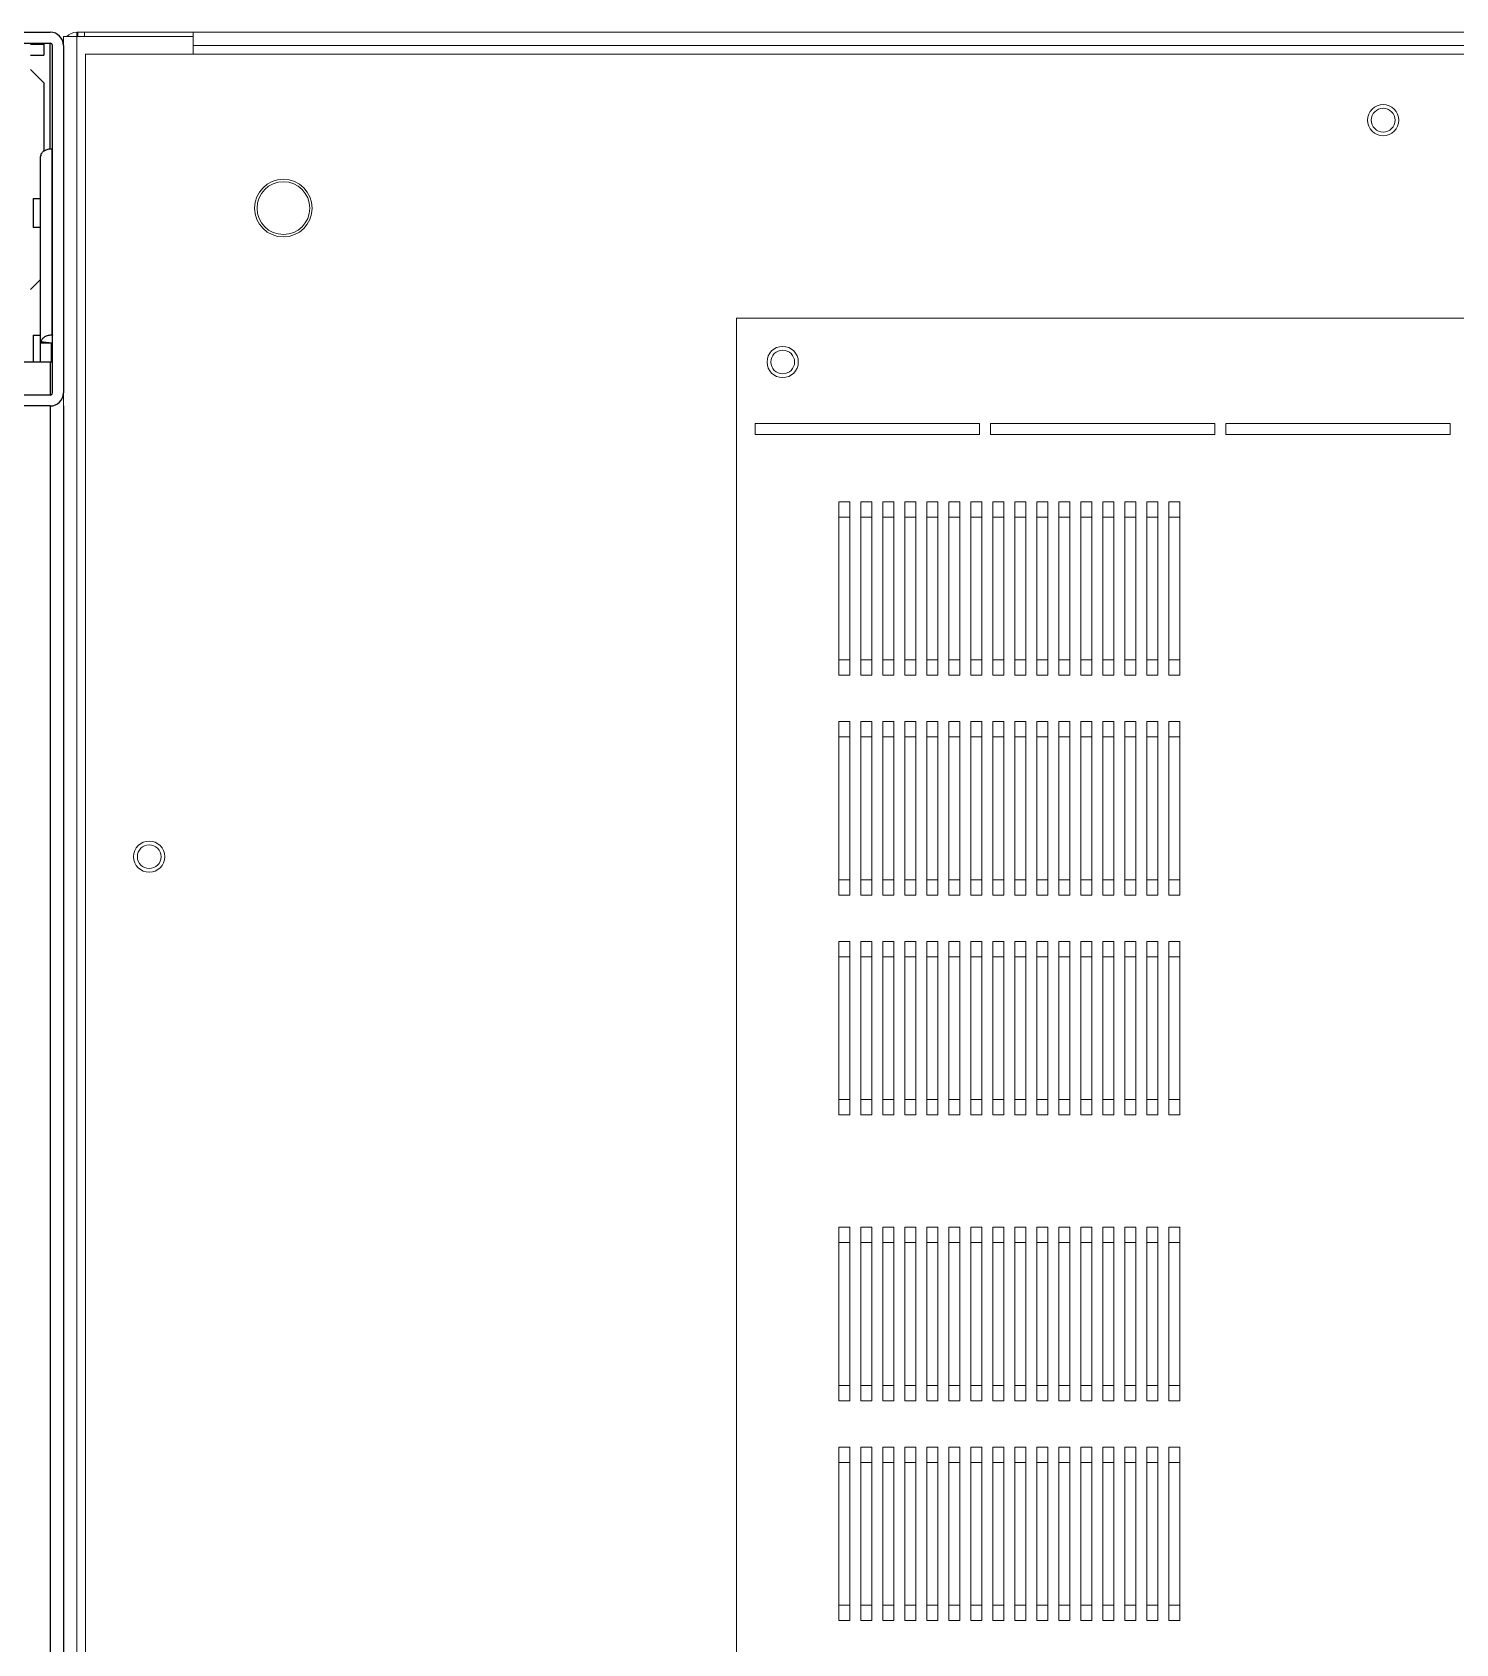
# Model space of a CAD drawing. Extents: x 758840 to 1108724, y -102573 to 143521.
# Drawn here: x 876494.9 to 876818.5, y 71476 to 71842.5 of the extents above; entities that cross this region are included whole.
import ezdxf

# ---------------------------------------------------------------- set-up
doc = ezdxf.new("R2010")
doc.units = 0
doc.header["$LTSCALE"] = 1000
doc.header["$MEASUREMENT"] = 0
doc.layers.add('02电气-设备', color=255, linetype='Continuous')

# ---------------------------------------------------------------- blocks, each defined once
blk = doc.blocks.new('联络柜')
at = {"linetype": 'Continuous', "lineweight": 25}
for p, q in [((1170.5, 1200), (1194, 1200)), ((1170.5, 1197.5), (1194, 1197.5)), ((1189.5, 1197.3), (1192.5, 1197.3)), ((1189.5, 1194.8), (1192.5, 1194.8)), ((1192.5, 1197.3), (1192.5, 1194.8)), ((1194, 1173.49), (1194, 1197.5)), ((1194.5, 1118), (1194.5, 1197)), ((1197, 1197), (1197, 1118)), ((1189.5, 1191.5), (1192.5, 1188.5)), ((1192.5, 1188.5), (1192.5, 1172.91)), ((1194.4, 1131.11), (1194.4, 1173.54)), ((1191.8, 1171.7), (1191.82, 1171.91)), ((1191.8, 1129.27), (1191.8, 1171.7)), ((1190.1, 1162.2), (1191.8, 1162.2)), ((1190.1, 1162.2), (1190.1, 1155.6)), ((1191.8, 1155.6), (1190.1, 1155.6)), ((1191.8, 1143.8), (1189.5, 1141.5)), ((1190.1, 1131.09), (1191.8, 1131.09)), ((1190.1, 1131.09), (1190.1, 1125)), ((1191.82, 1129.48), (1191.8, 1129.27)), ((1194.3, 1129.27), (1191.8, 1129.27)), ((1191.8, 1125), (1191.8, 1129.27)), ((1194.3, 1129.28), (1191.82, 1129.48)), ((1194.3, 1129.28), (1191.83, 1129.57)), ((1194.3, 1129.28), (1194.3, 1129.27)), ((1194.3, 1125), (1194.3, 1129.27)), ((1194, 1125), (1167.5, 1125)), ((1194.5, 1125), (1194, 1125)), ((1194, 1125), (1194, 1117.5)), ((1194, 1117.5), (1167.5, 1117.5)), ((1194, 1115), (1167.5, 1115)), ((1194, 1115), (1194, 85)), ((1197, 1115), (1197, 82))]:
    blk.add_line(p, q, dxfattribs=at)
for centre, radius, start, end in [((1194, 1197), 3, 360, 90), ((1194, 1197), 0.5, 360, 90), ((1193.14, 1171.69), 1.34, 166.8384, 170.7536), ((1193.14, 1129.27), 1.34, 166.8384, 170.7536), ((1194.35, 1129.27), 0.0515, 166.8384, 170.7536), ((1194, 1118), 0.5, 270, 360), ((1194, 1118), 3, 270, 360)]:
    blk.add_arc(centre, radius, start, end, dxfattribs=at)
for points in [[(1191.83, 1172), (1191.92, 1172.21), (1192.08, 1172.63), (1192.69, 1173.13), (1193.48, 1173.47), (1194.09, 1173.51), (1194.4, 1173.54)], [(1194.4, 1131.11), (1194.09, 1131.09), (1193.48, 1131.04), (1192.69, 1130.7), (1192.08, 1130.2), (1191.92, 1129.78), (1191.83, 1129.57)]]:
    blk.add_open_spline(points, degree=3, dxfattribs=at)
for points in [[(1194.4, 1173.54), (1194.41, 1173.54), (1194.44, 1173.54), (1194.47, 1173.56), (1194.5, 1173.58), (1194.5, 1173.6), (1194.5, 1173.61)], [(1194.4, 1129.34), (1194.39, 1129.34), (1194.36, 1129.34), (1194.33, 1129.33), (1194.31, 1129.31), (1194.3, 1129.29), (1194.3, 1129.28)], [(1194.5, 1131.18), (1194.5, 1131.17), (1194.5, 1131.15), (1194.47, 1131.13), (1194.44, 1131.11), (1194.41, 1131.11), (1194.4, 1131.11)]]:
    blk.add_open_spline(points, degree=3, knots=[0, 0, 0, 0, 0.25, 0.5, 0.75, 1, 1, 1, 1], dxfattribs=at)
blk = doc.blocks.new('低压总进线柜')
at = {"linetype": 'Continuous', "lineweight": 15}
for p, q in [((1194, 1189.8), (1194, 1)), ((1197, 1), (1197, 1189.8)), ((1192, 717.5), (1192, 5)), ((1044, 430.5), (1044, 65)), ((945.75, 361.24), (943.25, 361.24)), ((943.25, 357.74), (943.25, 361.24)), ((945.75, 357.74), (945.75, 361.24)), ((950.75, 361.24), (948.25, 361.24)), ((948.25, 357.74), (948.25, 361.24)), ((950.75, 357.74), (950.75, 361.24)), ((955.75, 361.24), (953.25, 361.24)), ((953.25, 357.74), (953.25, 361.24)), ((955.75, 357.74), (955.75, 361.24)), ((960.75, 361.24), (958.25, 361.24)), ((958.25, 357.74), (958.25, 361.24)), ((960.75, 357.74), (960.75, 361.24)), ((965.75, 361.24), (963.25, 361.24)), ((963.25, 357.74), (963.25, 361.24)), ((965.75, 357.74), (965.75, 361.24)), ((970.75, 361.24), (968.25, 361.24)), ((968.25, 357.74), (968.25, 361.24)), ((970.75, 357.74), (970.75, 361.24)), ((975.75, 361.24), (973.25, 361.24)), ((973.25, 357.74), (973.25, 361.24)), ((975.75, 357.74), (975.75, 361.24)), ((980.75, 361.24), (978.25, 361.24)), ((978.25, 357.74), (978.25, 361.24)), ((980.75, 357.74), (980.75, 361.24)), ((985.75, 361.24), (983.25, 361.24)), ((983.25, 357.74), (983.25, 361.24)), ((985.75, 357.74), (985.75, 361.24)), ((990.75, 361.24), (988.25, 361.24)), ((988.25, 357.74), (988.25, 361.24)), ((990.75, 357.74), (990.75, 361.24)), ((995.75, 361.24), (993.25, 361.24)), ((993.25, 357.74), (993.25, 361.24)), ((995.75, 357.74), (995.75, 361.24)), ((1000.75, 361.24), (998.25, 361.24)), ((998.25, 357.74), (998.25, 361.24)), ((1000.75, 357.74), (1000.75, 361.24)), ((1005.75, 361.24), (1003.25, 361.24)), ((1003.25, 357.74), (1003.25, 361.24)), ((1005.75, 357.74), (1005.75, 361.24)), ((1010.75, 361.24), (1008.25, 361.24)), ((1008.25, 357.74), (1008.25, 361.24)), ((1010.75, 357.74), (1010.75, 361.24)), ((1015.75, 361.24), (1013.25, 361.24)), ((1013.25, 357.74), (1013.25, 361.24)), ((1015.75, 357.74), (1015.75, 361.24)), ((1020.75, 361.24), (1018.25, 361.24)), ((1018.25, 357.74), (1018.25, 361.24)), ((1020.75, 357.74), (1020.75, 361.24)), ((945.75, 357.74), (943.25, 357.74)), ((943.25, 325.26), (943.25, 357.74)), ((945.75, 325.26), (945.75, 357.74)), ((950.75, 357.74), (948.25, 357.74)), ((948.25, 325.26), (948.25, 357.74)), ((950.75, 325.26), (950.75, 357.74)), ((955.75, 357.74), (953.25, 357.74)), ((953.25, 325.26), (953.25, 357.74)), ((955.75, 325.26), (955.75, 357.74)), ((960.75, 357.74), (958.25, 357.74)), ((958.25, 325.26), (958.25, 357.74)), ((960.75, 325.26), (960.75, 357.74)), ((965.75, 357.74), (963.25, 357.74)), ((963.25, 325.26), (963.25, 357.74)), ((965.75, 325.26), (965.75, 357.74)), ((970.75, 357.74), (968.25, 357.74)), ((968.25, 325.26), (968.25, 357.74)), ((970.75, 325.26), (970.75, 357.74)), ((975.75, 357.74), (973.25, 357.74)), ((973.25, 325.26), (973.25, 357.74)), ((975.75, 325.26), (975.75, 357.74)), ((980.75, 357.74), (978.25, 357.74)), ((978.25, 325.26), (978.25, 357.74)), ((980.75, 325.26), (980.75, 357.74)), ((985.75, 357.74), (983.25, 357.74)), ((983.25, 325.26), (983.25, 357.74)), ((985.75, 325.26), (985.75, 357.74)), ((990.75, 357.74), (988.25, 357.74)), ((988.25, 325.26), (988.25, 357.74)), ((990.75, 325.26), (990.75, 357.74)), ((995.75, 357.74), (993.25, 357.74)), ((993.25, 325.26), (993.25, 357.74)), ((995.75, 325.26), (995.75, 357.74)), ((1000.75, 357.74), (998.25, 357.74)), ((998.25, 325.26), (998.25, 357.74)), ((1000.75, 325.26), (1000.75, 357.74)), ((1005.75, 357.74), (1003.25, 357.74)), ((1003.25, 325.26), (1003.25, 357.74)), ((1005.75, 325.26), (1005.75, 357.74)), ((1010.75, 357.74), (1008.25, 357.74)), ((1008.25, 325.26), (1008.25, 357.74)), ((1010.75, 325.26), (1010.75, 357.74)), ((1015.75, 357.74), (1013.25, 357.74)), ((1013.25, 325.26), (1013.25, 357.74)), ((1015.75, 325.26), (1015.75, 357.74)), ((1020.75, 357.74), (1018.25, 357.74)), ((1018.25, 325.26), (1018.25, 357.74)), ((1020.75, 325.26), (1020.75, 357.74)), ((945.75, 325.26), (943.25, 325.26)), ((943.25, 321.76), (943.25, 325.26)), ((945.75, 321.76), (945.75, 325.26)), ((950.75, 325.26), (948.25, 325.26)), ((948.25, 321.76), (948.25, 325.26)), ((950.75, 321.76), (950.75, 325.26)), ((955.75, 325.26), (953.25, 325.26)), ((953.25, 321.76), (953.25, 325.26)), ((955.75, 321.76), (955.75, 325.26)), ((960.75, 325.26), (958.25, 325.26)), ((958.25, 321.76), (958.25, 325.26)), ((960.75, 321.76), (960.75, 325.26)), ((965.75, 325.26), (963.25, 325.26)), ((963.25, 321.76), (963.25, 325.26)), ((965.75, 321.76), (965.75, 325.26)), ((970.75, 325.26), (968.25, 325.26)), ((968.25, 321.76), (968.25, 325.26)), ((970.75, 321.76), (970.75, 325.26)), ((975.75, 325.26), (973.25, 325.26)), ((973.25, 321.76), (973.25, 325.26)), ((975.75, 321.76), (975.75, 325.26)), ((980.75, 325.26), (978.25, 325.26)), ((978.25, 321.76), (978.25, 325.26)), ((980.75, 321.76), (980.75, 325.26)), ((985.75, 325.26), (983.25, 325.26)), ((983.25, 321.76), (983.25, 325.26)), ((985.75, 321.76), (985.75, 325.26)), ((990.75, 325.26), (988.25, 325.26)), ((988.25, 321.76), (988.25, 325.26)), ((990.75, 321.76), (990.75, 325.26)), ((995.75, 325.26), (993.25, 325.26)), ((993.25, 321.76), (993.25, 325.26)), ((995.75, 321.76), (995.75, 325.26)), ((1000.75, 325.26), (998.25, 325.26)), ((998.25, 321.76), (998.25, 325.26)), ((1000.75, 321.76), (1000.75, 325.26)), ((1005.75, 325.26), (1003.25, 325.26)), ((1003.25, 321.76), (1003.25, 325.26)), ((1005.75, 321.76), (1005.75, 325.26)), ((1010.75, 325.26), (1008.25, 325.26)), ((1008.25, 321.76), (1008.25, 325.26)), ((1010.75, 321.76), (1010.75, 325.26)), ((1015.75, 325.26), (1013.25, 325.26)), ((1013.25, 321.76), (1013.25, 325.26)), ((1015.75, 321.76), (1015.75, 325.26)), ((1020.75, 325.26), (1018.25, 325.26)), ((1018.25, 321.76), (1018.25, 325.26)), ((1020.75, 321.76), (1020.75, 325.26)), ((943.25, 321.76), (945.75, 321.76)), ((948.25, 321.76), (950.75, 321.76)), ((953.25, 321.76), (955.75, 321.76)), ((958.25, 321.76), (960.75, 321.76)), ((963.25, 321.76), (965.75, 321.76)), ((968.25, 321.76), (970.75, 321.76)), ((973.25, 321.76), (975.75, 321.76)), ((978.25, 321.76), (980.75, 321.76)), ((983.25, 321.76), (985.75, 321.76)), ((988.25, 321.76), (990.75, 321.76)), ((993.25, 321.76), (995.75, 321.76)), ((998.25, 321.76), (1000.75, 321.76)), ((1003.25, 321.76), (1005.75, 321.76)), ((1008.25, 321.76), (1010.75, 321.76)), ((1013.25, 321.76), (1015.75, 321.76)), ((1018.25, 321.76), (1020.75, 321.76)), ((945.75, 311.24), (943.25, 311.24)), ((943.25, 307.74), (943.25, 311.24)), ((945.75, 307.74), (945.75, 311.24)), ((950.75, 311.24), (948.25, 311.24)), ((948.25, 307.74), (948.25, 311.24)), ((950.75, 307.74), (950.75, 311.24)), ((955.75, 311.24), (953.25, 311.24)), ((953.25, 307.74), (953.25, 311.24)), ((955.75, 307.74), (955.75, 311.24)), ((960.75, 311.24), (958.25, 311.24)), ((958.25, 307.74), (958.25, 311.24)), ((960.75, 307.74), (960.75, 311.24)), ((965.75, 311.24), (963.25, 311.24)), ((963.25, 307.74), (963.25, 311.24)), ((965.75, 307.74), (965.75, 311.24)), ((970.75, 311.24), (968.25, 311.24)), ((968.25, 307.74), (968.25, 311.24)), ((970.75, 307.74), (970.75, 311.24)), ((975.75, 311.24), (973.25, 311.24)), ((973.25, 307.74), (973.25, 311.24)), ((975.75, 307.74), (975.75, 311.24)), ((980.75, 311.24), (978.25, 311.24)), ((978.25, 307.74), (978.25, 311.24)), ((980.75, 307.74), (980.75, 311.24)), ((985.75, 311.24), (983.25, 311.24)), ((983.25, 307.74), (983.25, 311.24)), ((985.75, 307.74), (985.75, 311.24)), ((990.75, 311.24), (988.25, 311.24)), ((988.25, 307.74), (988.25, 311.24)), ((990.75, 307.74), (990.75, 311.24)), ((995.75, 311.24), (993.25, 311.24)), ((993.25, 307.74), (993.25, 311.24)), ((995.75, 307.74), (995.75, 311.24)), ((1000.75, 311.24), (998.25, 311.24)), ((998.25, 307.74), (998.25, 311.24)), ((1000.75, 307.74), (1000.75, 311.24)), ((1005.75, 311.24), (1003.25, 311.24)), ((1003.25, 307.74), (1003.25, 311.24)), ((1005.75, 307.74), (1005.75, 311.24)), ((1010.75, 311.24), (1008.25, 311.24)), ((1008.25, 307.74), (1008.25, 311.24)), ((1010.75, 307.74), (1010.75, 311.24)), ((1015.75, 311.24), (1013.25, 311.24)), ((1013.25, 307.74), (1013.25, 311.24)), ((1015.75, 307.74), (1015.75, 311.24)), ((1020.75, 311.24), (1018.25, 311.24)), ((1018.25, 307.74), (1018.25, 311.24)), ((1020.75, 307.74), (1020.75, 311.24)), ((945.75, 307.74), (943.25, 307.74)), ((943.25, 275.26), (943.25, 307.74)), ((945.75, 275.26), (945.75, 307.74)), ((950.75, 307.74), (948.25, 307.74)), ((948.25, 275.26), (948.25, 307.74)), ((950.75, 275.26), (950.75, 307.74)), ((955.75, 307.74), (953.25, 307.74)), ((953.25, 275.26), (953.25, 307.74)), ((955.75, 275.26), (955.75, 307.74)), ((960.75, 307.74), (958.25, 307.74)), ((958.25, 275.26), (958.25, 307.74)), ((960.75, 275.26), (960.75, 307.74)), ((965.75, 307.74), (963.25, 307.74)), ((963.25, 275.26), (963.25, 307.74)), ((965.75, 275.26), (965.75, 307.74)), ((970.75, 307.74), (968.25, 307.74)), ((968.25, 275.26), (968.25, 307.74)), ((970.75, 275.26), (970.75, 307.74)), ((975.75, 307.74), (973.25, 307.74)), ((973.25, 275.26), (973.25, 307.74)), ((975.75, 275.26), (975.75, 307.74)), ((980.75, 307.74), (978.25, 307.74)), ((978.25, 275.26), (978.25, 307.74)), ((980.75, 275.26), (980.75, 307.74)), ((985.75, 307.74), (983.25, 307.74)), ((983.25, 275.26), (983.25, 307.74)), ((985.75, 275.26), (985.75, 307.74)), ((990.75, 307.74), (988.25, 307.74)), ((988.25, 275.26), (988.25, 307.74)), ((990.75, 275.26), (990.75, 307.74)), ((995.75, 307.74), (993.25, 307.74)), ((993.25, 275.26), (993.25, 307.74)), ((995.75, 275.26), (995.75, 307.74)), ((1000.75, 307.74), (998.25, 307.74)), ((998.25, 275.26), (998.25, 307.74)), ((1000.75, 275.26), (1000.75, 307.74)), ((1005.75, 307.74), (1003.25, 307.74)), ((1003.25, 275.26), (1003.25, 307.74)), ((1005.75, 275.26), (1005.75, 307.74)), ((1010.75, 307.74), (1008.25, 307.74)), ((1008.25, 275.26), (1008.25, 307.74)), ((1010.75, 275.26), (1010.75, 307.74)), ((1015.75, 307.74), (1013.25, 307.74)), ((1013.25, 275.26), (1013.25, 307.74)), ((1015.75, 275.26), (1015.75, 307.74)), ((1020.75, 307.74), (1018.25, 307.74)), ((1018.25, 275.26), (1018.25, 307.74)), ((1020.75, 275.26), (1020.75, 307.74)), ((945.75, 275.26), (943.25, 275.26)), ((943.25, 271.76), (943.25, 275.26)), ((945.75, 271.76), (945.75, 275.26)), ((950.75, 275.26), (948.25, 275.26)), ((948.25, 271.76), (948.25, 275.26)), ((950.75, 271.76), (950.75, 275.26)), ((955.75, 275.26), (953.25, 275.26)), ((953.25, 271.76), (953.25, 275.26)), ((955.75, 271.76), (955.75, 275.26)), ((960.75, 275.26), (958.25, 275.26)), ((958.25, 271.76), (958.25, 275.26)), ((960.75, 271.76), (960.75, 275.26)), ((965.75, 275.26), (963.25, 275.26)), ((963.25, 271.76), (963.25, 275.26)), ((965.75, 271.76), (965.75, 275.26)), ((970.75, 275.26), (968.25, 275.26)), ((968.25, 271.76), (968.25, 275.26)), ((970.75, 271.76), (970.75, 275.26)), ((975.75, 275.26), (973.25, 275.26)), ((973.25, 271.76), (973.25, 275.26)), ((975.75, 271.76), (975.75, 275.26)), ((980.75, 275.26), (978.25, 275.26)), ((978.25, 271.76), (978.25, 275.26)), ((980.75, 271.76), (980.75, 275.26)), ((985.75, 275.26), (983.25, 275.26)), ((983.25, 271.76), (983.25, 275.26)), ((985.75, 271.76), (985.75, 275.26)), ((990.75, 275.26), (988.25, 275.26)), ((988.25, 271.76), (988.25, 275.26)), ((990.75, 271.76), (990.75, 275.26)), ((995.75, 275.26), (993.25, 275.26)), ((993.25, 271.76), (993.25, 275.26)), ((995.75, 271.76), (995.75, 275.26)), ((1000.75, 275.26), (998.25, 275.26)), ((998.25, 271.76), (998.25, 275.26)), ((1000.75, 271.76), (1000.75, 275.26)), ((1005.75, 275.26), (1003.25, 275.26)), ((1003.25, 271.76), (1003.25, 275.26)), ((1005.75, 271.76), (1005.75, 275.26)), ((1010.75, 275.26), (1008.25, 275.26)), ((1008.25, 271.76), (1008.25, 275.26)), ((1010.75, 271.76), (1010.75, 275.26)), ((1015.75, 275.26), (1013.25, 275.26)), ((1013.25, 271.76), (1013.25, 275.26)), ((1015.75, 271.76), (1015.75, 275.26)), ((1020.75, 275.26), (1018.25, 275.26)), ((1018.25, 271.76), (1018.25, 275.26)), ((1020.75, 271.76), (1020.75, 275.26)), ((943.25, 271.76), (945.75, 271.76)), ((948.25, 271.76), (950.75, 271.76)), ((953.25, 271.76), (955.75, 271.76)), ((958.25, 271.76), (960.75, 271.76)), ((963.25, 271.76), (965.75, 271.76)), ((968.25, 271.76), (970.75, 271.76)), ((973.25, 271.76), (975.75, 271.76)), ((978.25, 271.76), (980.75, 271.76)), ((983.25, 271.76), (985.75, 271.76)), ((988.25, 271.76), (990.75, 271.76)), ((993.25, 271.76), (995.75, 271.76)), ((998.25, 271.76), (1000.75, 271.76)), ((1003.25, 271.76), (1005.75, 271.76)), ((1008.25, 271.76), (1010.75, 271.76)), ((1013.25, 271.76), (1015.75, 271.76)), ((1018.25, 271.76), (1020.75, 271.76)), ((943.25, 242.74), (943.25, 246.24)), ((945.75, 246.24), (943.25, 246.24)), ((945.75, 242.74), (945.75, 246.24)), ((948.25, 242.74), (948.25, 246.24)), ((950.75, 246.24), (948.25, 246.24)), ((950.75, 242.74), (950.75, 246.24)), ((953.25, 242.74), (953.25, 246.24)), ((955.75, 246.24), (953.25, 246.24)), ((955.75, 242.74), (955.75, 246.24)), ((958.25, 242.74), (958.25, 246.24)), ((960.75, 246.24), (958.25, 246.24)), ((960.75, 242.74), (960.75, 246.24)), ((963.25, 242.74), (963.25, 246.24)), ((965.75, 246.24), (963.25, 246.24)), ((965.75, 242.74), (965.75, 246.24)), ((968.25, 242.74), (968.25, 246.24)), ((970.75, 246.24), (968.25, 246.24)), ((970.75, 242.74), (970.75, 246.24)), ((973.25, 242.74), (973.25, 246.24)), ((975.75, 246.24), (973.25, 246.24)), ((975.75, 242.74), (975.75, 246.24)), ((978.25, 242.74), (978.25, 246.24)), ((980.75, 246.24), (978.25, 246.24)), ((980.75, 242.74), (980.75, 246.24)), ((983.25, 242.74), (983.25, 246.24)), ((985.75, 246.24), (983.25, 246.24)), ((985.75, 242.74), (985.75, 246.24)), ((988.25, 242.74), (988.25, 246.24)), ((990.75, 246.24), (988.25, 246.24)), ((990.75, 242.74), (990.75, 246.24)), ((993.25, 242.74), (993.25, 246.24)), ((995.75, 246.24), (993.25, 246.24)), ((995.75, 242.74), (995.75, 246.24)), ((998.25, 242.74), (998.25, 246.24)), ((1000.75, 246.24), (998.25, 246.24)), ((1000.75, 242.74), (1000.75, 246.24)), ((1003.25, 242.74), (1003.25, 246.24)), ((1005.75, 246.24), (1003.25, 246.24)), ((1005.75, 242.74), (1005.75, 246.24)), ((1008.25, 242.74), (1008.25, 246.24)), ((1010.75, 246.24), (1008.25, 246.24)), ((1010.75, 242.74), (1010.75, 246.24)), ((1013.25, 242.74), (1013.25, 246.24)), ((1015.75, 246.24), (1013.25, 246.24)), ((1015.75, 242.74), (1015.75, 246.24)), ((1018.25, 242.74), (1018.25, 246.24)), ((1020.75, 246.24), (1018.25, 246.24)), ((1020.75, 242.74), (1020.75, 246.24)), ((945.75, 242.74), (943.25, 242.74)), ((943.25, 210.26), (943.25, 242.74)), ((945.75, 210.26), (945.75, 242.74)), ((950.75, 242.74), (948.25, 242.74)), ((948.25, 210.26), (948.25, 242.74)), ((950.75, 210.26), (950.75, 242.74)), ((955.75, 242.74), (953.25, 242.74)), ((953.25, 210.26), (953.25, 242.74)), ((955.75, 210.26), (955.75, 242.74)), ((960.75, 242.74), (958.25, 242.74)), ((958.25, 210.26), (958.25, 242.74)), ((960.75, 210.26), (960.75, 242.74)), ((965.75, 242.74), (963.25, 242.74)), ((963.25, 210.26), (963.25, 242.74)), ((965.75, 210.26), (965.75, 242.74)), ((970.75, 242.74), (968.25, 242.74)), ((968.25, 210.26), (968.25, 242.74)), ((970.75, 210.26), (970.75, 242.74)), ((975.75, 242.74), (973.25, 242.74)), ((973.25, 210.26), (973.25, 242.74)), ((975.75, 210.26), (975.75, 242.74)), ((980.75, 242.74), (978.25, 242.74)), ((978.25, 210.26), (978.25, 242.74)), ((980.75, 210.26), (980.75, 242.74)), ((985.75, 242.74), (983.25, 242.74)), ((983.25, 210.26), (983.25, 242.74)), ((985.75, 210.26), (985.75, 242.74)), ((990.75, 242.74), (988.25, 242.74)), ((988.25, 210.26), (988.25, 242.74)), ((990.75, 210.26), (990.75, 242.74)), ((995.75, 242.74), (993.25, 242.74)), ((993.25, 210.26), (993.25, 242.74)), ((995.75, 210.26), (995.75, 242.74)), ((1000.75, 242.74), (998.25, 242.74)), ((998.25, 210.26), (998.25, 242.74)), ((1000.75, 210.26), (1000.75, 242.74)), ((1005.75, 242.74), (1003.25, 242.74)), ((1003.25, 210.26), (1003.25, 242.74)), ((1005.75, 210.26), (1005.75, 242.74)), ((1010.75, 242.74), (1008.25, 242.74)), ((1008.25, 210.26), (1008.25, 242.74)), ((1010.75, 210.26), (1010.75, 242.74)), ((1015.75, 242.74), (1013.25, 242.74)), ((1013.25, 210.26), (1013.25, 242.74)), ((1015.75, 210.26), (1015.75, 242.74)), ((1020.75, 242.74), (1018.25, 242.74)), ((1018.25, 210.26), (1018.25, 242.74)), ((1020.75, 210.26), (1020.75, 242.74)), ((945.75, 210.26), (943.25, 210.26)), ((943.25, 206.76), (943.25, 210.26)), ((945.75, 206.76), (945.75, 210.26)), ((950.75, 210.26), (948.25, 210.26)), ((948.25, 206.76), (948.25, 210.26)), ((950.75, 206.76), (950.75, 210.26)), ((955.75, 210.26), (953.25, 210.26)), ((953.25, 206.76), (953.25, 210.26)), ((955.75, 206.76), (955.75, 210.26)), ((960.75, 210.26), (958.25, 210.26)), ((958.25, 206.76), (958.25, 210.26)), ((960.75, 206.76), (960.75, 210.26)), ((965.75, 210.26), (963.25, 210.26)), ((963.25, 206.76), (963.25, 210.26)), ((965.75, 206.76), (965.75, 210.26)), ((970.75, 210.26), (968.25, 210.26)), ((968.25, 206.76), (968.25, 210.26)), ((970.75, 206.76), (970.75, 210.26)), ((975.75, 210.26), (973.25, 210.26)), ((973.25, 206.76), (973.25, 210.26)), ((975.75, 206.76), (975.75, 210.26)), ((980.75, 210.26), (978.25, 210.26)), ((978.25, 206.76), (978.25, 210.26)), ((980.75, 206.76), (980.75, 210.26)), ((985.75, 210.26), (983.25, 210.26)), ((983.25, 206.76), (983.25, 210.26)), ((985.75, 206.76), (985.75, 210.26)), ((990.75, 210.26), (988.25, 210.26)), ((988.25, 206.76), (988.25, 210.26)), ((990.75, 206.76), (990.75, 210.26)), ((995.75, 210.26), (993.25, 210.26)), ((993.25, 206.76), (993.25, 210.26)), ((995.75, 206.76), (995.75, 210.26)), ((1000.75, 210.26), (998.25, 210.26)), ((998.25, 206.76), (998.25, 210.26)), ((1000.75, 206.76), (1000.75, 210.26)), ((1005.75, 210.26), (1003.25, 210.26)), ((1003.25, 206.76), (1003.25, 210.26)), ((1005.75, 206.76), (1005.75, 210.26)), ((1010.75, 210.26), (1008.25, 210.26)), ((1008.25, 206.76), (1008.25, 210.26)), ((1010.75, 206.76), (1010.75, 210.26)), ((1015.75, 210.26), (1013.25, 210.26)), ((1013.25, 206.76), (1013.25, 210.26)), ((1015.75, 206.76), (1015.75, 210.26)), ((1020.75, 210.26), (1018.25, 210.26)), ((1018.25, 206.76), (1018.25, 210.26)), ((1020.75, 206.76), (1020.75, 210.26)), ((943.25, 206.76), (945.75, 206.76)), ((948.25, 206.76), (950.75, 206.76)), ((953.25, 206.76), (955.75, 206.76)), ((958.25, 206.76), (960.75, 206.76)), ((963.25, 206.76), (965.75, 206.76)), ((968.25, 206.76), (970.75, 206.76)), ((973.25, 206.76), (975.75, 206.76)), ((978.25, 206.76), (980.75, 206.76)), ((983.25, 206.76), (985.75, 206.76)), ((988.25, 206.76), (990.75, 206.76)), ((993.25, 206.76), (995.75, 206.76)), ((998.25, 206.76), (1000.75, 206.76)), ((1003.25, 206.76), (1005.75, 206.76)), ((1008.25, 206.76), (1010.75, 206.76)), ((1013.25, 206.76), (1015.75, 206.76)), ((1018.25, 206.76), (1020.75, 206.76)), ((943.25, 192.74), (943.25, 196.24)), ((945.75, 196.24), (943.25, 196.24)), ((945.75, 192.74), (945.75, 196.24)), ((948.25, 192.74), (948.25, 196.24)), ((950.75, 196.24), (948.25, 196.24)), ((950.75, 192.74), (950.75, 196.24)), ((953.25, 192.74), (953.25, 196.24)), ((955.75, 196.24), (953.25, 196.24)), ((955.75, 192.74), (955.75, 196.24)), ((958.25, 192.74), (958.25, 196.24)), ((960.75, 196.24), (958.25, 196.24)), ((960.75, 192.74), (960.75, 196.24)), ((963.25, 192.74), (963.25, 196.24)), ((965.75, 196.24), (963.25, 196.24)), ((965.75, 192.74), (965.75, 196.24)), ((968.25, 192.74), (968.25, 196.24)), ((970.75, 196.24), (968.25, 196.24)), ((970.75, 192.74), (970.75, 196.24)), ((973.25, 192.74), (973.25, 196.24)), ((975.75, 196.24), (973.25, 196.24)), ((975.75, 192.74), (975.75, 196.24)), ((978.25, 192.74), (978.25, 196.24)), ((980.75, 196.24), (978.25, 196.24)), ((980.75, 192.74), (980.75, 196.24)), ((983.25, 192.74), (983.25, 196.24)), ((985.75, 196.24), (983.25, 196.24)), ((985.75, 192.74), (985.75, 196.24)), ((988.25, 192.74), (988.25, 196.24)), ((990.75, 196.24), (988.25, 196.24)), ((990.75, 192.74), (990.75, 196.24)), ((993.25, 192.74), (993.25, 196.24)), ((995.75, 196.24), (993.25, 196.24)), ((995.75, 192.74), (995.75, 196.24)), ((998.25, 192.74), (998.25, 196.24)), ((1000.75, 196.24), (998.25, 196.24)), ((1000.75, 192.74), (1000.75, 196.24)), ((1003.25, 192.74), (1003.25, 196.24)), ((1005.75, 196.24), (1003.25, 196.24)), ((1005.75, 192.74), (1005.75, 196.24)), ((1008.25, 192.74), (1008.25, 196.24)), ((1010.75, 196.24), (1008.25, 196.24)), ((1010.75, 192.74), (1010.75, 196.24)), ((1013.25, 192.74), (1013.25, 196.24)), ((1015.75, 196.24), (1013.25, 196.24)), ((1015.75, 192.74), (1015.75, 196.24)), ((1018.25, 192.74), (1018.25, 196.24)), ((1020.75, 196.24), (1018.25, 196.24)), ((1020.75, 192.74), (1020.75, 196.24)), ((945.75, 192.74), (943.25, 192.74)), ((943.25, 160.26), (943.25, 192.74)), ((945.75, 160.26), (945.75, 192.74)), ((950.75, 192.74), (948.25, 192.74)), ((948.25, 160.26), (948.25, 192.74)), ((950.75, 160.26), (950.75, 192.74)), ((955.75, 192.74), (953.25, 192.74)), ((953.25, 160.26), (953.25, 192.74)), ((955.75, 160.26), (955.75, 192.74)), ((960.75, 192.74), (958.25, 192.74)), ((958.25, 160.26), (958.25, 192.74)), ((960.75, 160.26), (960.75, 192.74)), ((965.75, 192.74), (963.25, 192.74)), ((963.25, 160.26), (963.25, 192.74)), ((965.75, 160.26), (965.75, 192.74)), ((970.75, 192.74), (968.25, 192.74)), ((968.25, 160.26), (968.25, 192.74)), ((970.75, 160.26), (970.75, 192.74)), ((975.75, 192.74), (973.25, 192.74)), ((973.25, 160.26), (973.25, 192.74)), ((975.75, 160.26), (975.75, 192.74)), ((980.75, 192.74), (978.25, 192.74)), ((978.25, 160.26), (978.25, 192.74)), ((980.75, 160.26), (980.75, 192.74)), ((985.75, 192.74), (983.25, 192.74)), ((983.25, 160.26), (983.25, 192.74)), ((985.75, 160.26), (985.75, 192.74)), ((990.75, 192.74), (988.25, 192.74)), ((988.25, 160.26), (988.25, 192.74)), ((990.75, 160.26), (990.75, 192.74)), ((995.75, 192.74), (993.25, 192.74)), ((993.25, 160.26), (993.25, 192.74)), ((995.75, 160.26), (995.75, 192.74)), ((1000.75, 192.74), (998.25, 192.74)), ((998.25, 160.26), (998.25, 192.74)), ((1000.75, 160.26), (1000.75, 192.74)), ((1005.75, 192.74), (1003.25, 192.74)), ((1003.25, 160.26), (1003.25, 192.74)), ((1005.75, 160.26), (1005.75, 192.74)), ((1010.75, 192.74), (1008.25, 192.74)), ((1008.25, 160.26), (1008.25, 192.74)), ((1010.75, 160.26), (1010.75, 192.74)), ((1015.75, 192.74), (1013.25, 192.74)), ((1013.25, 160.26), (1013.25, 192.74)), ((1015.75, 160.26), (1015.75, 192.74)), ((1020.75, 192.74), (1018.25, 192.74)), ((1018.25, 160.26), (1018.25, 192.74)), ((1020.75, 160.26), (1020.75, 192.74)), ((945.75, 160.26), (943.25, 160.26)), ((943.25, 156.76), (943.25, 160.26)), ((945.75, 156.76), (945.75, 160.26)), ((950.75, 160.26), (948.25, 160.26)), ((948.25, 156.76), (948.25, 160.26)), ((950.75, 156.76), (950.75, 160.26)), ((955.75, 160.26), (953.25, 160.26)), ((953.25, 156.76), (953.25, 160.26)), ((955.75, 156.76), (955.75, 160.26)), ((960.75, 160.26), (958.25, 160.26)), ((958.25, 156.76), (958.25, 160.26)), ((960.75, 156.76), (960.75, 160.26)), ((965.75, 160.26), (963.25, 160.26)), ((963.25, 156.76), (963.25, 160.26)), ((965.75, 156.76), (965.75, 160.26)), ((970.75, 160.26), (968.25, 160.26)), ((968.25, 156.76), (968.25, 160.26)), ((970.75, 156.76), (970.75, 160.26)), ((975.75, 160.26), (973.25, 160.26)), ((973.25, 156.76), (973.25, 160.26)), ((975.75, 156.76), (975.75, 160.26)), ((980.75, 160.26), (978.25, 160.26)), ((978.25, 156.76), (978.25, 160.26)), ((980.75, 156.76), (980.75, 160.26)), ((985.75, 160.26), (983.25, 160.26)), ((983.25, 156.76), (983.25, 160.26)), ((985.75, 156.76), (985.75, 160.26)), ((990.75, 160.26), (988.25, 160.26)), ((988.25, 156.76), (988.25, 160.26)), ((990.75, 156.76), (990.75, 160.26)), ((995.75, 160.26), (993.25, 160.26)), ((993.25, 156.76), (993.25, 160.26)), ((995.75, 156.76), (995.75, 160.26)), ((1000.75, 160.26), (998.25, 160.26)), ((998.25, 156.76), (998.25, 160.26)), ((1000.75, 156.76), (1000.75, 160.26)), ((1005.75, 160.26), (1003.25, 160.26)), ((1003.25, 156.76), (1003.25, 160.26)), ((1005.75, 156.76), (1005.75, 160.26)), ((1010.75, 160.26), (1008.25, 160.26)), ((1008.25, 156.76), (1008.25, 160.26)), ((1010.75, 156.76), (1010.75, 160.26)), ((1015.75, 160.26), (1013.25, 160.26)), ((1013.25, 156.76), (1013.25, 160.26)), ((1015.75, 156.76), (1015.75, 160.26)), ((1020.75, 160.26), (1018.25, 160.26)), ((1018.25, 156.76), (1018.25, 160.26)), ((1020.75, 156.76), (1020.75, 160.26)), ((943.25, 156.76), (945.75, 156.76)), ((948.25, 156.76), (950.75, 156.76)), ((953.25, 156.76), (955.75, 156.76)), ((958.25, 156.76), (960.75, 156.76)), ((963.25, 156.76), (965.75, 156.76)), ((968.25, 156.76), (970.75, 156.76)), ((973.25, 156.76), (975.75, 156.76)), ((978.25, 156.76), (980.75, 156.76)), ((983.25, 156.76), (985.75, 156.76)), ((988.25, 156.76), (990.75, 156.76)), ((993.25, 156.76), (995.75, 156.76)), ((998.25, 156.76), (1000.75, 156.76)), ((1003.25, 156.76), (1005.75, 156.76)), ((1008.25, 156.76), (1010.75, 156.76)), ((1013.25, 156.76), (1015.75, 156.76)), ((1018.25, 156.76), (1020.75, 156.76)), ((943.25, 142.74), (943.25, 146.24)), ((945.75, 146.24), (943.25, 146.24)), ((945.75, 142.74), (945.75, 146.24)), ((948.25, 142.74), (948.25, 146.24)), ((950.75, 146.24), (948.25, 146.24)), ((950.75, 142.74), (950.75, 146.24)), ((953.25, 142.74), (953.25, 146.24)), ((955.75, 146.24), (953.25, 146.24)), ((955.75, 142.74), (955.75, 146.24)), ((958.25, 142.74), (958.25, 146.24)), ((960.75, 146.24), (958.25, 146.24)), ((960.75, 142.74), (960.75, 146.24)), ((963.25, 142.74), (963.25, 146.24)), ((965.75, 146.24), (963.25, 146.24)), ((965.75, 142.74), (965.75, 146.24)), ((968.25, 142.74), (968.25, 146.24)), ((970.75, 146.24), (968.25, 146.24)), ((970.75, 142.74), (970.75, 146.24)), ((973.25, 142.74), (973.25, 146.24)), ((975.75, 146.24), (973.25, 146.24)), ((975.75, 142.74), (975.75, 146.24)), ((978.25, 142.74), (978.25, 146.24)), ((980.75, 146.24), (978.25, 146.24)), ((980.75, 142.74), (980.75, 146.24)), ((983.25, 142.74), (983.25, 146.24)), ((985.75, 146.24), (983.25, 146.24)), ((985.75, 142.74), (985.75, 146.24)), ((988.25, 142.74), (988.25, 146.24)), ((990.75, 146.24), (988.25, 146.24)), ((990.75, 142.74), (990.75, 146.24)), ((993.25, 142.74), (993.25, 146.24)), ((995.75, 146.24), (993.25, 146.24)), ((995.75, 142.74), (995.75, 146.24)), ((998.25, 142.74), (998.25, 146.24)), ((1000.75, 146.24), (998.25, 146.24)), ((1000.75, 142.74), (1000.75, 146.24)), ((1003.25, 142.74), (1003.25, 146.24)), ((1005.75, 146.24), (1003.25, 146.24)), ((1005.75, 142.74), (1005.75, 146.24)), ((1008.25, 142.74), (1008.25, 146.24)), ((1010.75, 146.24), (1008.25, 146.24)), ((1010.75, 142.74), (1010.75, 146.24)), ((1013.25, 142.74), (1013.25, 146.24)), ((1015.75, 146.24), (1013.25, 146.24)), ((1015.75, 142.74), (1015.75, 146.24)), ((1018.25, 142.74), (1018.25, 146.24)), ((1020.75, 146.24), (1018.25, 146.24)), ((1020.75, 142.74), (1020.75, 146.24)), ((945.75, 142.74), (943.25, 142.74)), ((943.25, 110.26), (943.25, 142.74)), ((945.75, 110.26), (945.75, 142.74)), ((950.75, 142.74), (948.25, 142.74)), ((948.25, 110.26), (948.25, 142.74)), ((950.75, 110.26), (950.75, 142.74)), ((955.75, 142.74), (953.25, 142.74)), ((953.25, 110.26), (953.25, 142.74)), ((955.75, 110.26), (955.75, 142.74)), ((960.75, 142.74), (958.25, 142.74)), ((958.25, 110.26), (958.25, 142.74)), ((960.75, 110.26), (960.75, 142.74)), ((965.75, 142.74), (963.25, 142.74)), ((963.25, 110.26), (963.25, 142.74)), ((965.75, 110.26), (965.75, 142.74)), ((970.75, 142.74), (968.25, 142.74)), ((968.25, 110.26), (968.25, 142.74)), ((970.75, 110.26), (970.75, 142.74)), ((975.75, 142.74), (973.25, 142.74)), ((973.25, 110.26), (973.25, 142.74)), ((975.75, 110.26), (975.75, 142.74)), ((980.75, 142.74), (978.25, 142.74)), ((978.25, 110.26), (978.25, 142.74)), ((980.75, 110.26), (980.75, 142.74)), ((985.75, 142.74), (983.25, 142.74)), ((983.25, 110.26), (983.25, 142.74)), ((985.75, 110.26), (985.75, 142.74)), ((990.75, 142.74), (988.25, 142.74)), ((988.25, 110.26), (988.25, 142.74)), ((990.75, 110.26), (990.75, 142.74)), ((995.75, 142.74), (993.25, 142.74)), ((993.25, 110.26), (993.25, 142.74)), ((995.75, 110.26), (995.75, 142.74)), ((1000.75, 142.74), (998.25, 142.74)), ((998.25, 110.26), (998.25, 142.74)), ((1000.75, 110.26), (1000.75, 142.74)), ((1005.75, 142.74), (1003.25, 142.74)), ((1003.25, 110.26), (1003.25, 142.74)), ((1005.75, 110.26), (1005.75, 142.74)), ((1010.75, 142.74), (1008.25, 142.74)), ((1008.25, 110.26), (1008.25, 142.74)), ((1010.75, 110.26), (1010.75, 142.74)), ((1015.75, 142.74), (1013.25, 142.74)), ((1013.25, 110.26), (1013.25, 142.74)), ((1015.75, 110.26), (1015.75, 142.74)), ((1020.75, 142.74), (1018.25, 142.74)), ((1018.25, 110.26), (1018.25, 142.74)), ((1020.75, 110.26), (1020.75, 142.74)), ((945.75, 110.26), (943.25, 110.26)), ((943.25, 106.76), (943.25, 110.26)), ((945.75, 106.76), (945.75, 110.26)), ((950.75, 110.26), (948.25, 110.26)), ((948.25, 106.76), (948.25, 110.26)), ((950.75, 106.76), (950.75, 110.26)), ((955.75, 110.26), (953.25, 110.26)), ((953.25, 106.76), (953.25, 110.26)), ((955.75, 106.76), (955.75, 110.26)), ((960.75, 110.26), (958.25, 110.26)), ((958.25, 106.76), (958.25, 110.26)), ((960.75, 106.76), (960.75, 110.26)), ((965.75, 110.26), (963.25, 110.26)), ((963.25, 106.76), (963.25, 110.26)), ((965.75, 106.76), (965.75, 110.26)), ((970.75, 110.26), (968.25, 110.26)), ((968.25, 106.76), (968.25, 110.26)), ((970.75, 106.76), (970.75, 110.26)), ((975.75, 110.26), (973.25, 110.26)), ((973.25, 106.76), (973.25, 110.26)), ((975.75, 106.76), (975.75, 110.26)), ((980.75, 110.26), (978.25, 110.26)), ((978.25, 106.76), (978.25, 110.26)), ((980.75, 106.76), (980.75, 110.26)), ((985.75, 110.26), (983.25, 110.26)), ((983.25, 106.76), (983.25, 110.26)), ((985.75, 106.76), (985.75, 110.26)), ((990.75, 110.26), (988.25, 110.26)), ((988.25, 106.76), (988.25, 110.26)), ((990.75, 106.76), (990.75, 110.26)), ((995.75, 110.26), (993.25, 110.26)), ((993.25, 106.76), (993.25, 110.26)), ((995.75, 106.76), (995.75, 110.26)), ((1000.75, 110.26), (998.25, 110.26)), ((998.25, 106.76), (998.25, 110.26)), ((1000.75, 106.76), (1000.75, 110.26)), ((1005.75, 110.26), (1003.25, 110.26)), ((1003.25, 106.76), (1003.25, 110.26)), ((1005.75, 106.76), (1005.75, 110.26)), ((1010.75, 110.26), (1008.25, 110.26)), ((1008.25, 106.76), (1008.25, 110.26)), ((1010.75, 106.76), (1010.75, 110.26)), ((1015.75, 110.26), (1013.25, 110.26)), ((1013.25, 106.76), (1013.25, 110.26)), ((1015.75, 106.76), (1015.75, 110.26)), ((1020.75, 110.26), (1018.25, 110.26)), ((1018.25, 106.76), (1018.25, 110.26)), ((1020.75, 106.76), (1020.75, 110.26)), ((943.25, 106.76), (945.75, 106.76)), ((948.25, 106.76), (950.75, 106.76)), ((953.25, 106.76), (955.75, 106.76)), ((958.25, 106.76), (960.75, 106.76)), ((963.25, 106.76), (965.75, 106.76)), ((968.25, 106.76), (970.75, 106.76)), ((973.25, 106.76), (975.75, 106.76)), ((978.25, 106.76), (980.75, 106.76)), ((983.25, 106.76), (985.75, 106.76)), ((988.25, 106.76), (990.75, 106.76)), ((993.25, 106.76), (995.75, 106.76)), ((998.25, 106.76), (1000.75, 106.76)), ((1003.25, 106.76), (1005.75, 106.76)), ((1008.25, 106.76), (1010.75, 106.76)), ((1013.25, 106.76), (1015.75, 106.76)), ((1018.25, 106.76), (1020.75, 106.76)), ((881.75, 89), (881.75, 91.5)), ((881.75, 91.5), (932.75, 91.5)), ((932.75, 89), (881.75, 89)), ((932.75, 91.5), (932.75, 89)), ((935.25, 89), (935.25, 91.5)), ((935.25, 91.5), (986.25, 91.5)), ((986.25, 89), (935.25, 89)), ((986.25, 91.5), (986.25, 89)), ((988.75, 89), (988.75, 91.5)), ((988.75, 91.5), (1039.75, 91.5)), ((1039.75, 89), (988.75, 89)), ((1039.75, 91.5), (1039.75, 89)), ((1044, 65), (610, 65)), ((1192, 5), (2, 5)), ((1167.5, 5), (1167.5, 1)), ((1167.5, 3), (1167.5, 5)), ((1167.5, 3), (26.5, 3)), ((26.5, 0), (1167.5, 0)), ((1167.5, 1), (1194, 1)), ((1167.5, 0.04), (1167.5, 1)), ((1167.5, 0), (1167.5, 0.04)), ((1192.2, 0), (1167.5, 0)), ((1192.2, 0), (1192.2, 1)), ((1193.7, 0), (1192.2, 0)), ((1193.7, 0), (1193.7, 1)), ((1194, 0), (1193.7, 0)), ((1194, 1), (1197, 1)), ((1194, 1), (1194, 0))]:
    blk.add_line(p, q, dxfattribs=at)
for centre, radius in [((1177.5, 187.5), 3.55), ((1177.5, 187.5), 2.7), ((1033.5, 75), 3.55), ((1033.5, 75), 2.7), ((1147, 40), 6.55), ((1147, 40), 6), ((897, 20), 3.55), ((897, 20), 2.7)]:
    blk.add_circle(centre, radius, dxfattribs=at)
blk.add_arc((1194, 3), 3, 270, 318.1897, dxfattribs=at)
blk = doc.blocks.new('BD4-PAL0101-LVPM-03')
at = {"layer": '02电气-设备', "color": 5, "ltscale": 5}
blk.add_blockref('联络柜', (1922330.05, 713083.09), dxfattribs=at)
at = {"layer": '02电气-设备', "color": 5, "ltscale": 5, "rotation": 180}
blk.add_blockref('低压总进线柜', (1924724.05, 714283.09), dxfattribs=at)

msp = doc.modelspace()

# ---------------------------------------------------------------- block references
at = {"layer": '02电气-设备'}
msp.add_blockref('BD4-PAL0101-LVPM-03', (-1047025.03, -642440.55), dxfattribs=at)

doc.saveas('drawing.dxf')
